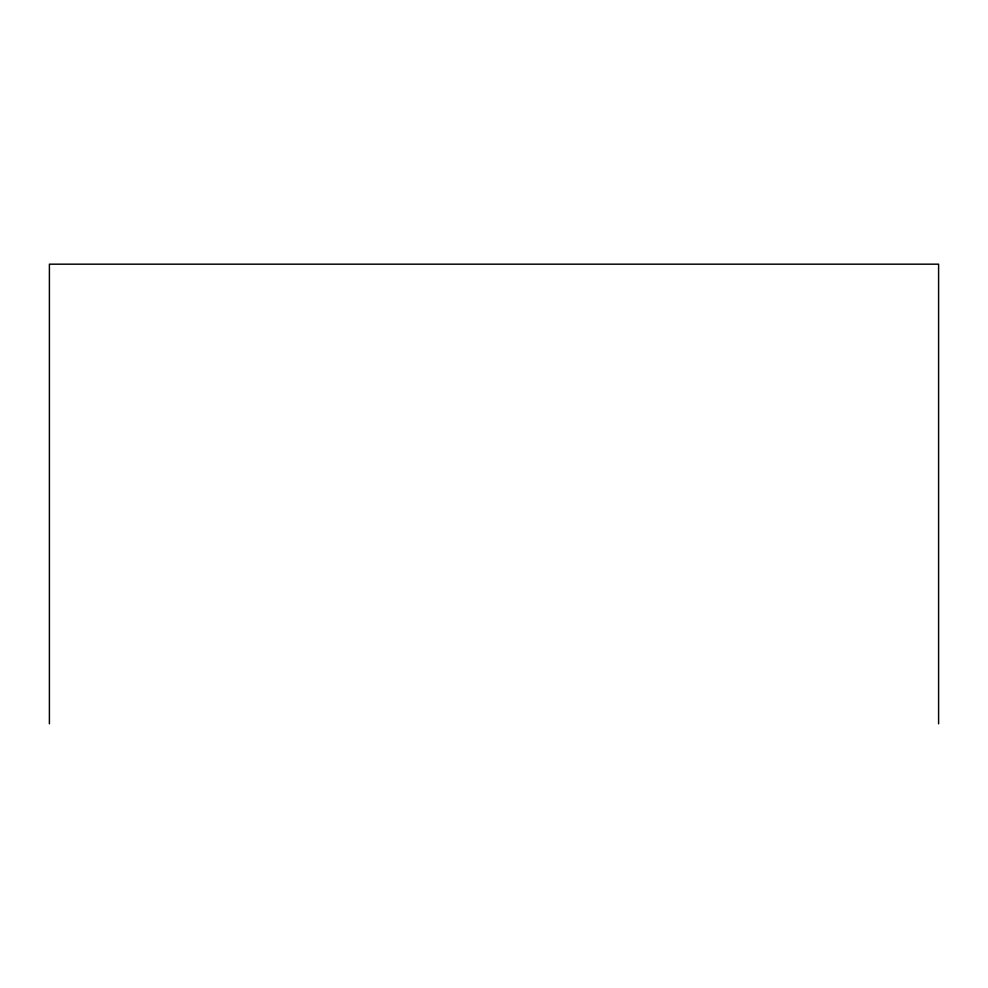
<?xml version="1.0" encoding="UTF-8"?>
<svg xmlns="http://www.w3.org/2000/svg" width="988" height="988" viewBox="0 0 988 988"><rect width="100%" height="100%" fill="white"/><g stroke="black" fill="none" stroke-linecap="round" stroke-linejoin="round"><path stroke-width="1.48" d="M938.6 723.821L938.6 264.179L49.4 264.179L49.4 723.821"/></g></svg>
